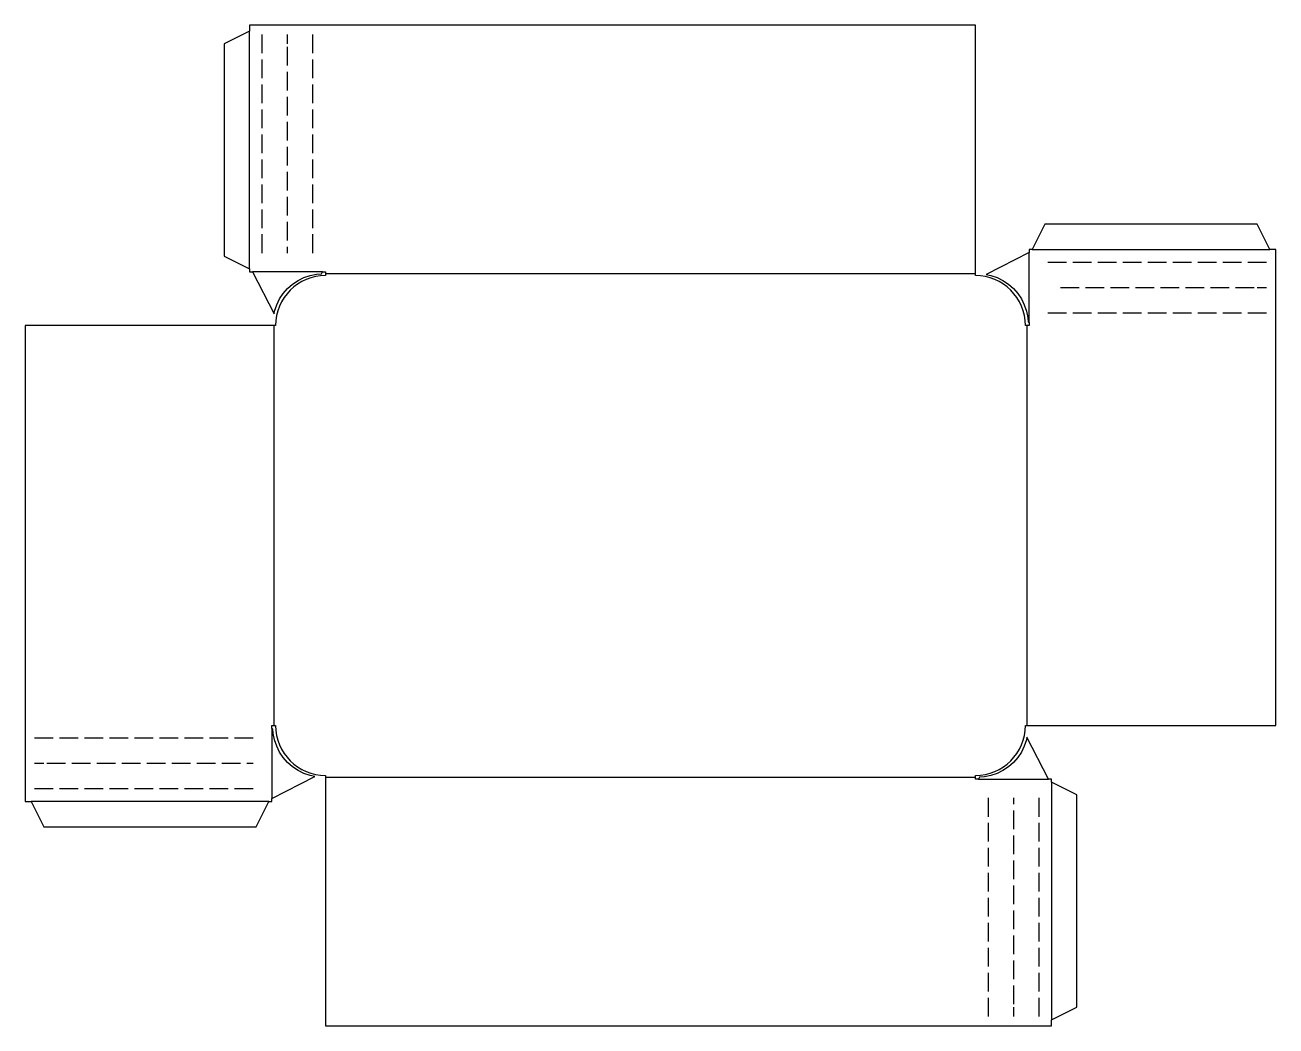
# Model space of a CAD drawing. Header units: millimetres. Extents: x 5 to 205, y 135 to 295.
import ezdxf

# ---------------------------------------------------------------- set-up
doc = ezdxf.new("R2010")
doc.units = ezdxf.units.MM
doc.layers.add('CUT', color=1, linetype='CONTINUOUS')
doc.layers.add('SCORE', color=5, linetype='CONTINUOUS')

msp = doc.modelspace()

# ---------------------------------------------------------------- linework, layer by layer
at = {"layer": 'CUT'}
for p, q in [((42.9553, 290.5), (42.9553, 293.5)), ((47.0132, 292), (47.0132, 293.5)), ((51.0711, 290.5), (51.0711, 293.5)), ((47.0132, 288.5), (47.0132, 291.5)), ((42.9553, 286.5), (42.9553, 289.5)), ((51.0711, 286.5), (51.0711, 289.5)), ((47.0132, 284.5), (47.0132, 287.5)), ((42.9553, 282.5), (42.9553, 285.5)), ((51.0711, 282.5), (51.0711, 285.5)), ((47.0132, 280.5), (47.0132, 283.5)), ((42.9553, 278.5), (42.9553, 281.5)), ((51.0711, 278.5), (51.0711, 281.5)), ((47.0132, 276.5), (47.0132, 279.5)), ((42.9553, 274.5), (42.9553, 277.5)), ((51.0711, 274.5), (51.0711, 277.5)), ((47.0132, 272.5), (47.0132, 275.5)), ((42.9553, 270.5), (42.9553, 273.5)), ((51.0711, 270.5), (51.0711, 273.5)), ((47.0132, 268.5), (47.0132, 271.5)), ((42.9553, 266.5), (42.9553, 269.5)), ((51.0711, 266.5), (51.0711, 269.5)), ((47.0132, 264.5), (47.0132, 267.5)), ((42.9553, 262.5), (42.9553, 265.5)), ((51.0711, 262.5), (51.0711, 265.5)), ((47.0132, 260.5), (47.0132, 263.5)), ((42.9553, 258.5), (42.9553, 261.5)), ((51.0711, 258.5), (51.0711, 261.5)), ((47.0132, 258.5), (47.0132, 259.5)), ((168.7, 257.0447), (171.7, 257.0447)), ((172.7, 257.0447), (175.7, 257.0447)), ((176.7, 257.0447), (179.7, 257.0447)), ((180.7, 257.0447), (183.7, 257.0447)), ((184.7, 257.0447), (187.7, 257.0447)), ((188.7, 257.0447), (191.7, 257.0447)), ((192.7, 257.0447), (195.7, 257.0447)), ((196.7, 257.0447), (199.7, 257.0447)), ((200.7, 257.0447), (203.7, 257.0447)), ((170.7, 252.9868), (173.7, 252.9868)), ((174.7, 252.9868), (177.7, 252.9868)), ((178.7, 252.9868), (181.7, 252.9868)), ((182.7, 252.9868), (185.7, 252.9868)), ((186.7, 252.9868), (189.7, 252.9868)), ((190.7, 252.9868), (193.7, 252.9868)), ((194.7, 252.9868), (197.7, 252.9868)), ((198.7, 252.9868), (201.7, 252.9868)), ((202.2, 252.9868), (203.7, 252.9868)), ((168.7, 248.9289), (171.7, 248.9289)), ((172.7, 248.9289), (175.7, 248.9289)), ((176.7, 248.9289), (179.7, 248.9289)), ((180.7, 248.9289), (183.7, 248.9289)), ((184.7, 248.9289), (187.7, 248.9289)), ((188.7, 248.9289), (191.7, 248.9289)), ((192.7, 248.9289), (195.7, 248.9289)), ((196.7, 248.9289), (199.7, 248.9289)), ((200.7, 248.9289), (203.7, 248.9289)), ((9.5, 180.8711), (6.5, 180.8711)), ((13.5, 180.8711), (10.5, 180.8711)), ((17.5, 180.8711), (14.5, 180.8711)), ((21.5, 180.8711), (18.5, 180.8711)), ((25.5, 180.8711), (22.5, 180.8711)), ((29.5, 180.8711), (26.5, 180.8711)), ((33.5, 180.8711), (30.5, 180.8711)), ((37.5, 180.8711), (34.5, 180.8711)), ((41.5, 180.8711), (38.5, 180.8711)), ((8, 176.8132), (6.5, 176.8132)), ((11.5, 176.8132), (8.5, 176.8132)), ((15.5, 176.8132), (12.5, 176.8132)), ((19.5, 176.8132), (16.5, 176.8132)), ((23.5, 176.8132), (20.5, 176.8132)), ((27.5, 176.8132), (24.5, 176.8132)), ((31.5, 176.8132), (28.5, 176.8132)), ((35.5, 176.8132), (32.5, 176.8132)), ((39.5, 176.8132), (36.5, 176.8132)), ((41.5, 176.8132), (40.5, 176.8132)), ((9.5, 172.7553), (6.5, 172.7553)), ((13.5, 172.7553), (10.5, 172.7553)), ((17.5, 172.7553), (14.5, 172.7553)), ((21.5, 172.7553), (18.5, 172.7553)), ((25.5, 172.7553), (22.5, 172.7553)), ((29.5, 172.7553), (26.5, 172.7553)), ((33.5, 172.7553), (30.5, 172.7553)), ((37.5, 172.7553), (34.5, 172.7553)), ((41.5, 172.7553), (38.5, 172.7553)), ((159.1289, 171.3), (159.1289, 168.3)), ((163.1868, 171.3), (163.1868, 170.3)), ((167.2447, 171.3), (167.2447, 168.3)), ((163.1868, 169.3), (163.1868, 166.3)), ((159.1289, 167.3), (159.1289, 164.3)), ((167.2447, 167.3), (167.2447, 164.3)), ((163.1868, 165.3), (163.1868, 162.3)), ((159.1289, 163.3), (159.1289, 160.3)), ((167.2447, 163.3), (167.2447, 160.3)), ((163.1868, 161.3), (163.1868, 158.3)), ((159.1289, 159.3), (159.1289, 156.3)), ((167.2447, 159.3), (167.2447, 156.3)), ((163.1868, 157.3), (163.1868, 154.3)), ((159.1289, 155.3), (159.1289, 152.3)), ((167.2447, 155.3), (167.2447, 152.3)), ((163.1868, 153.3), (163.1868, 150.3)), ((159.1289, 151.3), (159.1289, 148.3)), ((167.2447, 151.3), (167.2447, 148.3)), ((163.1868, 149.3), (163.1868, 146.3)), ((159.1289, 147.3), (159.1289, 144.3)), ((167.2447, 147.3), (167.2447, 144.3)), ((163.1868, 145.3), (163.1868, 142.3)), ((159.1289, 143.3), (159.1289, 140.3)), ((167.2447, 143.3), (167.2447, 140.3)), ((163.1868, 141.3), (163.1868, 138.3)), ((159.1289, 139.3), (159.1289, 136.3)), ((167.2447, 139.3), (167.2447, 136.3)), ((163.1868, 137.8), (163.1868, 136.3))]:
    msp.add_line(p, q, dxfattribs=at)
msp.add_lwpolyline([(45.1, 182.9, 0.4142), (53.1, 174.9), (53.1, 134.8), (169.2737, 134.8), (169.2737, 135.8), (173.3316, 137.8289), (173.3316, 171.7711), (169.2737, 173.8), (169.2737, 174.3), (168.7737, 174.3), (165.3514, 181.0277), (165.2617, 180.5817), (164.9216, 179.5843), (164.4549, 178.6393), (163.8695, 177.7628), (163.1755, 176.9697), (162.3847, 176.2736), (161.5105, 175.6864), (160.5681, 175.218), (159.5735, 174.8765), (158.5437, 174.6677), (157.7594, 174.6134), (157.6, 174.3), (157.1, 174.3), (157.1, 174.9, 0.4142), (165.1, 182.9), (205.2, 182.9), (205.2, 259.0737), (204.2, 259.0737), (202.1711, 263.1316), (168.2289, 263.1316), (166.2, 259.0737), (165.7, 259.0737), (165.7, 258.5737), (158.8233, 255.0756), (159.5735, 254.9235), (160.5681, 254.582), (161.5105, 254.1136), (162.3847, 253.5264), (163.1755, 252.8303), (163.8695, 252.0372), (164.4549, 251.1607), (164.9216, 250.2157), (165.2617, 249.2183), (165.4694, 248.1856), (165.5167, 247.4932), (165.7, 247.4), (165.7, 246.9), (165.1, 246.9, 0.4142), (157.1, 254.9), (157.1, 295), (40.9263, 295), (40.9263, 294), (36.8684, 291.9711), (36.8684, 258.0289), (40.9263, 256), (40.9263, 255.5), (41.4263, 255.5), (44.8486, 248.7723), (44.9383, 249.2183), (45.2784, 250.2157), (45.7451, 251.1607), (46.3305, 252.0372), (47.0245, 252.8303), (47.8153, 253.5264), (48.6895, 254.1136), (49.6319, 254.582), (50.6265, 254.9235), (51.6563, 255.1323), (52.4406, 255.1866), (52.6, 255.5), (53.1, 255.5), (53.1, 254.9, 0.4142), (45.1, 246.9), (5, 246.9), (5, 170.7263), (6, 170.7263), (8.0289, 166.6684), (41.9711, 166.6684), (44, 170.7263), (44.5, 170.7263), (44.5, 171.2263), (51.3767, 174.7244), (50.6265, 174.8765), (49.6319, 175.218), (48.6895, 175.6864), (47.8153, 176.2736), (47.0245, 176.9697), (46.3305, 177.7628), (45.7451, 178.6393), (45.2784, 179.5843), (44.9383, 180.5817), (44.7306, 181.6144), (44.6833, 182.3068), (44.5, 182.4), (44.5, 182.9)], format="xyb", close=True, dxfattribs=at)
at = {"layer": 'SCORE'}
for p, q in [((40.9263, 256), (40.9263, 294)), ((165.7, 247.4), (165.7, 258.5737)), ((166.2, 259.0737), (204.2, 259.0737)), ((52.6, 255.5), (41.4263, 255.5)), ((157.1, 255.2), (53.1, 255.2)), ((44.8, 246.9), (44.8, 182.9)), ((165.4, 182.9), (165.4, 246.9)), ((44.5, 182.4), (44.5, 171.2263)), ((53.1, 174.6), (157.1, 174.6)), ((157.6, 174.3), (168.7737, 174.3)), ((169.2737, 173.8), (169.2737, 135.8)), ((44, 170.7263), (6, 170.7263))]:
    msp.add_line(p, q, dxfattribs=at)

doc.saveas('drawing.dxf')
